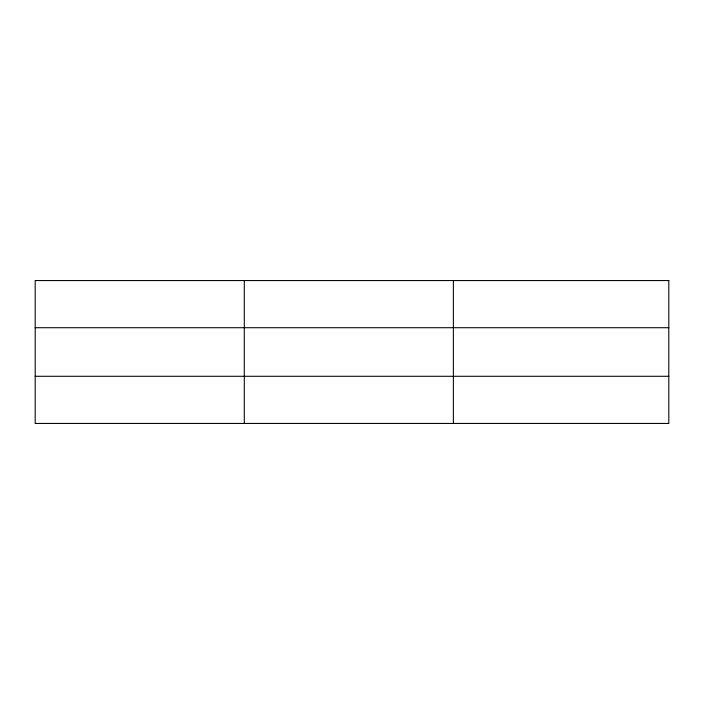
<?xml version="1.0" encoding="UTF-8"?>
<svg xmlns="http://www.w3.org/2000/svg" width="704" height="704" viewBox="0 0 704 704"><rect width="100%" height="100%" fill="white"/><g stroke="black" fill="none" stroke-linecap="round" stroke-linejoin="round"><path stroke-width="1.06" d="M244.288 423.447L244.288 280.553M453.376 423.447L453.376 280.553M35.2 327.712L668.8 327.712M35.2 376.288L668.8 376.288M668.8 280.553L668.8 423.447L35.2 423.447L35.2 280.553L668.8 280.553"/></g></svg>
